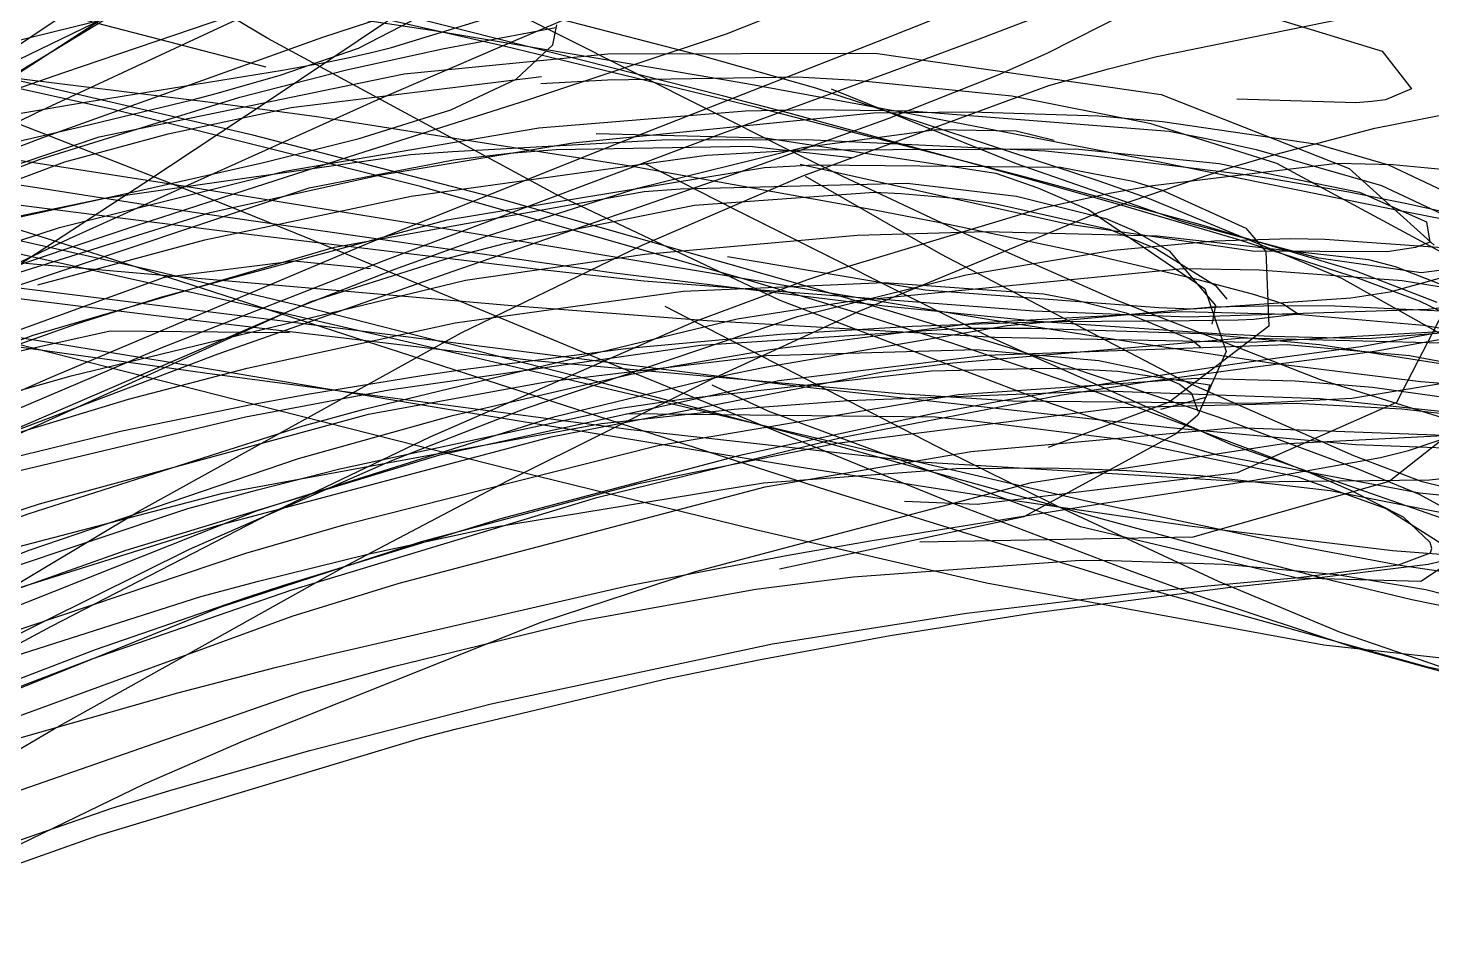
# Model space of a CAD drawing. Header units: metres. Extents: x -663 to 215, y -40 to 703.
# Drawn here: x 92.08 to 129.63, y 312.67 to 337.02 of the extents above; entities that cross this region are included whole.
import ezdxf

# ---------------------------------------------------------------- set-up
doc = ezdxf.new("R2010")
doc.units = ezdxf.units.M

msp = doc.modelspace()

# ---------------------------------------------------------------- linework, layer by layer
for p, q in [((104.64, 336.49, -2436.218), (112.177, 339.7, -2432.391)), ((110.126, 336.266, -2352.038), (100.007, 338.891, -2346.938)), ((90.523, 334.963, -2429.258), (96.218, 338.673, -2425.719)), ((90.747, 335.652, -2440.922), (96.816, 338.594, -2437.253)), ((93.655, 336.958, -2421.2), (96.362, 338.619, -2419.703)), ((98.487, 336.739, -2380.624), (95.653, 338.427, -2379.485)), ((99.961, 336.776, -2433.684), (105.736, 338.662, -2429.865)), ((92.329, 334.763, -2439.892), (99.444, 338.079, -2436.08)), ((93.034, 335.829, -2416.356), (99.686, 338.091, -2409.981)), ((102.99, 336.93, -2350.908), (94.909, 338.159, -2347.777)), ((104.805, 336.531, -2351.379), (97.764, 338.133, -2347.887)), ((112.281, 333.82, -2380.315), (103.986, 337.992, -2377.479)), ((110.76, 336.862, -2397.158), (114.052, 338.175, -2391.427)), ((117.526, 336.729, -2427.24), (121.291, 338.171, -2424.788)), ((119.34, 336.344, -2423.405), (122.733, 338.072, -2419.883)), ((91.583, 336.63, -2419.657), (95.462, 337.587, -2416.356)), ((98.607, 335.138, -2425.619), (102.449, 337.715, -2422.997)), ((90.751, 335.848, -2427.531), (93.039, 337.383, -2426.156)), ((98.442, 335.966, -2347.001), (93.666, 337.206, -2344.659)), ((100.913, 336.474, -2399.539), (102.608, 337.353, -2395.848)), ((110.651, 335.201, -2355.228), (101.592, 337.493, -2350.432)), ((101.796, 336.493, -2396.335), (104.33, 337.276, -2391.467)), ((115, 336.735, -2428.321), (116.214, 337.215, -2427.576)), ((122.266, 336.254, -2396.972), (128.273, 337.479, -2393.021)), ((125.086, 337.381, -2388.186), (128.295, 336.399, -2385.832)), ((97.287, 332.31, -2363.021), (85.278, 337.003, -2355.086)), ((98.094, 334.152, -2350.311), (86.103, 336.94, -2344.355)), ((89.586, 334.498, -2423.416), (93.655, 336.958, -2421.2)), ((109.949, 335.759, -2353.787), (102.99, 336.93, -2350.908)), ((103.16, 336.463, -2400.446), (106.193, 337.029, -2398.765)), ((105.448, 335.093, -2404.282), (110.76, 336.862, -2397.158)), ((106.117, 336.571, -2394.255), (106.219, 337.104, -2392.637)), ((96.889, 335.034, -2347.906), (84.896, 336.505, -2342.969)), ((92.473, 334.092, -2438.131), (99.961, 336.776, -2433.684)), ((106.207, 332.56, -2382.967), (98.487, 336.739, -2380.624)), ((98.82, 335.754, -2402.82), (100.913, 336.474, -2399.539)), ((100.598, 335.897, -2401.874), (103.16, 336.463, -2400.446)), ((101.336, 336.38, -2397.084), (101.796, 336.493, -2396.335)), ((101.417, 335.097, -2437.784), (104.64, 336.49, -2436.218)), ((111.569, 334.889, -2354.941), (104.805, 336.531, -2351.379)), ((105.135, 335.648, -2397.517), (106.117, 336.571, -2394.255)), ((107.653, 333.856, -2432.444), (115, 336.735, -2428.321)), ((115.168, 335.853, -2428.689), (117.526, 336.729, -2427.24)), ((94.352, 334.839, -2350.31), (88.615, 336.113, -2347.514)), ((98.879, 335.888, -2400.532), (100.155, 336.125, -2398.838)), ((100.155, 336.125, -2398.838), (100.794, 336.258, -2397.915)), ((100.794, 336.258, -2397.915), (101.336, 336.38, -2397.084)), ((102.134, 335.788, -2399.838), (107.586, 336.324, -2397.748)), ((107.586, 336.324, -2397.748), (114.736, 336.346, -2394.986)), ((113.15, 335.404, -2353.63), (110.126, 336.266, -2352.038)), ((114.736, 336.346, -2394.986), (122.383, 335.235, -2391.909)), ((118.029, 335.765, -2424.584), (119.34, 336.344, -2423.405)), ((120.974, 335.925, -2397.814), (122.266, 336.254, -2396.972)), ((128.295, 336.399, -2385.832), (129.082, 335.392, -2384.087)), ((91.038, 335.133, -2418.198), (93.034, 335.829, -2416.356)), ((93.601, 335.03, -2406.38), (98.879, 335.888, -2400.532)), ((93.981, 334.101, -2402.962), (102.134, 335.788, -2399.838)), ((97.113, 335.268, -2405.104), (98.82, 335.754, -2402.82)), ((97.743, 335.169, -2403.475), (100.598, 335.897, -2401.874)), ((99.118, 334.886, -2411.64), (105.815, 335.723, -2407.473)), ((107.58, 335.635, -2397.153), (112.648, 335.714, -2395.279)), ((111.303, 335.523, -2354.366), (109.949, 335.759, -2353.787)), ((110.532, 334.155, -2431.361), (115.168, 335.853, -2428.689)), ((112.648, 335.714, -2395.279), (114.222, 335.624, -2394.698)), ((115.08, 334.6, -2426.915), (118.029, 335.765, -2424.584)), ((119.382, 335.476, -2398.845), (120.974, 335.925, -2397.814)), ((103.382, 334.829, -2400.869), (105.135, 335.648, -2397.517)), ((105.796, 335.532, -2397.816), (107.58, 335.635, -2397.153)), ((115.478, 334.761, -2356.251), (111.303, 335.523, -2354.366)), ((112.798, 333.061, -2403.026), (119.382, 335.476, -2398.845)), ((120.699, 332.928, -2358.13), (113.15, 335.404, -2353.63)), ((118.513, 333.383, -2384.28), (113.568, 335.382, -2383.427)), ((114.222, 335.624, -2394.698), (118.394, 335.2, -2393.152)), ((129.082, 335.392, -2384.087), (128.385, 335.099, -2383.476)), ((88.307, 334.135, -2411.545), (93.601, 335.03, -2406.38)), ((92.397, 333.504, -2406.493), (97.743, 335.169, -2403.475)), ((93.187, 331.385, -2441.578), (101.417, 335.097, -2437.784)), ((93.518, 334.38, -2409.26), (96.467, 335.096, -2405.919)), ((95.17, 332.868, -2427.884), (98.607, 335.138, -2425.619)), ((96.467, 335.096, -2405.919), (97.113, 335.268, -2405.104)), ((99.797, 334.638, -2349.14), (96.889, 335.034, -2347.906)), ((100.873, 333.638, -2409.565), (105.448, 335.093, -2404.282)), ((112.4, 334.744, -2356.192), (110.651, 335.201, -2355.228)), ((118.394, 335.2, -2393.152), (122.073, 334.474, -2391.756)), ((122.383, 335.235, -2391.909), (127.413, 333.259, -2389.538)), ((127.596, 335.019, -2383.133), (124.41, 335.111, -2382.198)), ((128.019, 335.05, -2383.302), (127.596, 335.019, -2383.133)), ((128.385, 335.099, -2383.476), (128.019, 335.05, -2383.302)), ((128.1, 334.335, -2393.445), (132.369, 335.176, -2389.936)), ((92.192, 332.756, -2359.683), (80.168, 334.63, -2351.887)), ((87.029, 332.185, -2442.629), (92.329, 334.763, -2439.892)), ((102.578, 332.776, -2354.319), (94.352, 334.839, -2350.31)), ((95.827, 334.182, -2413.553), (99.118, 334.886, -2411.64)), ((108.189, 333.319, -2352.988), (99.797, 334.638, -2349.14)), ((100.933, 334.062, -2404.358), (103.382, 334.829, -2400.869)), ((105.735, 334.344, -2402.078), (111.264, 334.805, -2399.258)), ((106.649, 333.948, -2397.456), (114.694, 334.747, -2393.654)), ((111.121, 333.168, -2429.671), (115.08, 334.6, -2426.915)), ((111.264, 334.805, -2399.258), (112.99, 334.835, -2398.387)), ((118.694, 333.048, -2359.23), (111.569, 334.889, -2354.941)), ((118.437, 333.091, -2359.878), (112.4, 334.744, -2356.192)), ((112.99, 334.835, -2398.387), (115.67, 334.799, -2397.037)), ((114.694, 334.747, -2393.654), (117.305, 334.776, -2392.391)), ((122.297, 333.434, -2359.879), (115.478, 334.761, -2356.251)), ((115.67, 334.799, -2397.037), (122.603, 334.257, -2393.542)), ((117.305, 334.776, -2392.391), (120.717, 334.664, -2390.698)), ((120.717, 334.664, -2390.698), (122.417, 334.514, -2389.816)), ((95.954, 332.832, -2350.86), (86.786, 334.254, -2346.928)), ((90.965, 333.786, -2411.915), (93.518, 334.38, -2409.26)), ((98.945, 333.184, -2405.588), (105.735, 334.344, -2402.078)), ((107.27, 334.192, -2417.581), (111.791, 334.078, -2413.821)), ((112.792, 333.818, -2410.317), (116.375, 334.306, -2405.278)), ((116.375, 334.306, -2405.278), (118.506, 334.266, -2400.986)), ((118.506, 334.266, -2400.986), (119.523, 334.017, -2397.794)), ((122.073, 334.474, -2391.756), (125.471, 333.399, -2390.387)), ((122.417, 334.514, -2389.816), (126.571, 333.907, -2387.519)), ((122.603, 334.257, -2393.542), (123.724, 334.038, -2392.961)), ((125.463, 333.64, -2395.569), (128.1, 334.335, -2393.445)), ((84, 330.746, -2406.766), (93.981, 334.101, -2402.962)), ((87.807, 332.303, -2440.7), (92.473, 334.092, -2438.131)), ((93.064, 333.433, -2415.086), (95.827, 334.182, -2413.553)), ((104.754, 332.432, -2353.66), (98.094, 334.152, -2350.311)), ((98.374, 333.415, -2407.434), (100.933, 334.062, -2404.358)), ((101.161, 331.252, -2435.817), (107.653, 333.856, -2432.444)), ((101.472, 333.077, -2399.882), (106.649, 333.948, -2397.456)), ((101.606, 330.799, -2436.072), (110.532, 334.155, -2431.361)), ((103.434, 333.717, -2408.413), (109.025, 334.025, -2403.162)), ((106.206, 333.764, -2412.169), (111.374, 333.857, -2408.751)), ((108.379, 332.733, -2415.04), (112.792, 333.818, -2410.317)), ((109.025, 334.025, -2403.162), (112.899, 334.03, -2399.334)), ((111.374, 333.857, -2408.751), (114.101, 333.548, -2406.611)), ((111.791, 334.078, -2413.821), (117.965, 333.134, -2407.457)), ((113.874, 333.044, -2380.821), (112.281, 333.82, -2380.315)), ((112.899, 334.03, -2399.334), (119.285, 333.734, -2392.684)), ((123.724, 334.038, -2392.961), (124.927, 333.765, -2392.326)), ((126.571, 333.907, -2387.519), (128.47, 333.36, -2386.248)), ((86.222, 331.158, -2409.987), (92.397, 333.504, -2406.493)), ((94.12, 332.462, -2416.54), (102.307, 333.629, -2409.449)), ((97.606, 332.592, -2413.046), (100.873, 333.638, -2409.565)), ((99.595, 332.744, -2415.863), (103.457, 333.494, -2413.812)), ((102.307, 333.629, -2409.449), (103.434, 333.717, -2408.413)), ((102.329, 332.518, -2401.932), (110.22, 333.611, -2397.829)), ((103.457, 333.494, -2413.812), (104.956, 333.666, -2412.935)), ((104.956, 333.666, -2412.935), (106.206, 333.764, -2412.169)), ((110.22, 333.611, -2397.829), (112.771, 333.755, -2396.512)), ((112.771, 333.755, -2396.512), (120.09, 333.788, -2392.687)), ((119.285, 333.734, -2392.684), (120.506, 333.61, -2391.31)), ((120.09, 333.788, -2392.687), (123.936, 333.391, -2390.525)), ((120.506, 333.61, -2391.31), (124.572, 333.109, -2386.528)), ((124.151, 333.254, -2396.616), (125.463, 333.64, -2395.569)), ((124.927, 333.765, -2392.326), (128.28, 332.8, -2390.455)), ((95.517, 330.505, -2347.316), (83.063, 333.29, -2341.262)), ((97.763, 331.516, -2369.007), (85.161, 333.134, -2363.548)), ((85.915, 330.75, -2418.686), (93.064, 333.433, -2415.086)), ((92.915, 331.68, -2408.73), (98.945, 333.184, -2405.588)), ((95.229, 332.705, -2410.784), (98.374, 333.415, -2407.434)), ((96.945, 332.081, -2401.992), (101.472, 333.077, -2399.882)), ((103.289, 331.888, -2416.223), (111.772, 333.289, -2409.678)), ((114.714, 332.14, -2356.459), (108.189, 333.319, -2352.988)), ((108.237, 332.161, -2431.526), (111.121, 333.168, -2429.671)), ((111.016, 332.141, -2368.535), (108.534, 333.409, -2366.653)), ((111.772, 333.289, -2409.678), (113.117, 333.359, -2408.451)), ((119.87, 331.769, -2379.251), (112.726, 333.363, -2377.28)), ((113.117, 333.359, -2408.451), (119.691, 333.293, -2401.818)), ((117.965, 333.134, -2407.457), (119.086, 332.742, -2405.878)), ((121.278, 332.284, -2361.827), (118.437, 333.091, -2359.878)), ((122.946, 331.842, -2385.009), (118.513, 333.383, -2384.28)), ((119.691, 333.293, -2401.818), (121.623, 332.921, -2399.216)), ((120.771, 332.103, -2399.269), (124.151, 333.254, -2396.616)), ((122.162, 332.804, -2393.293), (127.104, 333.399, -2388.641)), ((125.948, 332.698, -2362.273), (122.297, 333.434, -2359.879)), ((123.936, 333.391, -2390.525), (127.692, 332.623, -2388.015)), ((124.572, 333.109, -2386.528), (125.438, 332.97, -2385.401)), ((125.471, 333.399, -2390.387), (129.9, 331.006, -2388.269)), ((127.104, 333.399, -2388.641), (128.584, 333.366, -2387.165)), ((127.413, 333.259, -2389.538), (129.684, 331.204, -2387.872)), ((128.47, 333.36, -2386.248), (130.109, 332.583, -2384.797)), ((128.584, 333.366, -2387.165), (130.076, 333.224, -2385.62)), ((90.563, 331.679, -2415.249), (95.229, 332.705, -2410.784)), ((91.674, 330.083, -2419.374), (99.595, 332.744, -2415.863)), ((96.688, 332.056, -2362.394), (92.192, 332.756, -2359.683)), ((93.993, 332.094, -2428.647), (95.17, 332.868, -2427.884)), ((103.766, 331.554, -2354.195), (95.954, 332.832, -2350.86)), ((111.52, 330.22, -2358.84), (102.578, 332.776, -2354.319)), ((104.364, 331.452, -2418.587), (108.379, 332.733, -2415.04)), ((108.502, 331.207, -2405.697), (112.798, 333.061, -2403.026)), ((108.554, 332.647, -2410.339), (109.531, 332.718, -2409.444)), ((109.531, 332.718, -2409.444), (115.595, 332.868, -2403.453)), ((116.492, 330.968, -2377.832), (112.874, 333.041, -2375.476)), ((116.961, 331.593, -2381.752), (113.874, 333.044, -2380.821)), ((115.595, 332.868, -2403.453), (118.519, 332.519, -2399.819)), ((123.444, 331.75, -2362.745), (118.694, 333.048, -2359.23)), ((119.086, 332.742, -2405.878), (120.447, 332.149, -2403.693)), ((122.077, 332.442, -2359.024), (120.699, 332.928, -2358.13)), ((121.045, 332.606, -2394.32), (122.162, 332.804, -2393.293)), ((121.623, 332.921, -2399.216), (122.416, 332.679, -2397.943)), ((125.438, 332.97, -2385.401), (127.406, 332.63, -2382.686)), ((128.502, 332.18, -2364.41), (125.948, 332.698, -2362.273)), ((128.28, 332.8, -2390.455), (130.194, 331.902, -2389.123)), ((87.572, 331.094, -2421.834), (94.12, 332.462, -2416.54)), ((94.965, 331.732, -2415.719), (97.606, 332.592, -2413.046)), ((96.806, 331.346, -2404.836), (102.329, 332.518, -2401.932)), ((100.275, 331.151, -2416.801), (108.554, 332.647, -2410.339)), ((113.047, 330.068, -2358.034), (104.754, 332.432, -2353.66)), ((112.198, 329.73, -2384.302), (106.207, 332.56, -2382.967)), ((109.903, 332.281, -2414.342), (114.711, 332.629, -2410.17)), ((114.711, 332.629, -2410.17), (115.435, 332.592, -2409.424)), ((115.435, 332.592, -2409.424), (117.068, 332.448, -2407.65)), ((117.068, 332.448, -2407.65), (117.959, 332.315, -2406.593)), ((117.959, 332.315, -2406.593), (120.992, 331.635, -2402.57)), ((118.519, 332.519, -2399.819), (120.905, 331.92, -2396.139)), ((119.179, 332.201, -2396.009), (121.045, 332.606, -2394.32)), ((127.221, 330.317, -2363.354), (122.077, 332.442, -2359.024)), ((122.416, 332.679, -2397.943), (124.653, 331.662, -2393.491)), ((127.406, 332.63, -2382.686), (128.96, 332.324, -2380.233)), ((127.692, 332.623, -2388.015), (129.48, 331.834, -2385.996)), ((128.96, 332.324, -2380.233), (131.343, 331.785, -2375.382)), ((86.806, 328.899, -2406.64), (96.945, 332.081, -2401.992)), ((91.808, 330.661, -2430.044), (93.993, 332.094, -2428.647)), ((107.682, 330.464, -2368.184), (96.688, 332.056, -2362.394)), ((99.619, 331.367, -2364.459), (97.287, 332.31, -2363.021)), ((104.853, 331.257, -2417.962), (109.903, 332.281, -2414.342)), ((107.166, 331.791, -2432.194), (108.237, 332.161, -2431.526)), ((117.752, 328.775, -2373.259), (111.016, 332.141, -2368.535)), ((113.761, 330.562, -2400.713), (119.179, 332.201, -2396.009)), ((114.309, 329.436, -2404.166), (120.771, 332.103, -2399.269)), ((116.696, 331.757, -2357.63), (114.714, 332.14, -2356.459)), ((120.447, 332.149, -2403.693), (123.557, 330.042, -2396.809)), ((124.46, 331.345, -2364.402), (121.278, 332.284, -2361.827)), ((130.643, 331.76, -2367.078), (128.502, 332.18, -2364.41)), ((86.087, 329.429, -2412.282), (92.915, 331.68, -2408.73)), ((98.63, 329.448, -2350.224), (88.643, 331.688, -2345.758)), ((94.125, 330.89, -2353.49), (91.585, 331.695, -2351.995)), ((93.068, 331.102, -2417.578), (94.965, 331.732, -2415.719)), ((95.626, 329.812, -2421.277), (103.289, 331.888, -2416.223)), ((103.446, 330.508, -2434.394), (107.166, 331.791, -2432.194)), ((114.258, 331.473, -2403.467), (117.708, 331.568, -2401.663)), ((120.544, 330.947, -2360.41), (116.696, 331.757, -2357.63)), ((121.096, 329.772, -2382.947), (116.961, 331.593, -2381.752)), ((117.708, 331.568, -2401.663), (122.28, 331.459, -2399.105)), ((124.832, 331.048, -2381.008), (119.87, 331.769, -2379.251)), ((120.905, 331.92, -2396.139), (121.65, 331.603, -2394.644)), ((120.992, 331.635, -2402.57), (122.258, 331.112, -2400.37)), ((121.65, 331.603, -2394.644), (122.598, 331.058, -2392.326)), ((126.601, 330.859, -2385.681), (122.946, 331.842, -2385.009)), ((127.618, 330.501, -2367.302), (123.444, 331.75, -2362.745)), ((124.653, 331.662, -2393.491), (125.182, 331.041, -2391.385)), ((129.48, 331.834, -2385.996), (129.573, 331.291, -2384.471)), ((92.214, 330.7, -2359.152), (84.729, 331.373, -2354.887)), ((86.679, 328.294, -2444.443), (93.187, 331.385, -2441.578)), ((92.336, 330.149, -2407.207), (96.806, 331.346, -2404.836)), ((92.634, 327.647, -2439.946), (101.161, 331.252, -2435.817)), ((105.58, 330.575, -2371.905), (97.763, 331.516, -2369.007)), ((107.13, 328.253, -2368.626), (99.619, 331.367, -2364.459)), ((101.89, 330.563, -2420.541), (104.364, 331.452, -2418.587)), ((103.374, 330.879, -2418.937), (104.853, 331.257, -2417.962)), ((103.662, 328.861, -2408.639), (108.502, 331.207, -2405.697)), ((113.857, 329.866, -2358.678), (103.766, 331.554, -2354.195)), ((108.578, 330.967, -2406.277), (114.258, 331.473, -2403.467)), ((121.105, 331.075, -2397.18), (123.809, 331.325, -2394.911)), ((122.28, 331.459, -2399.105), (127.935, 330.821, -2395.403)), ((123.809, 331.325, -2394.911), (125.85, 331.385, -2393.17)), ((127.742, 330.29, -2368.155), (124.46, 331.345, -2364.402)), ((125.85, 331.385, -2393.17), (126.76, 331.366, -2392.384)), ((126.76, 331.366, -2392.384), (130.156, 331.123, -2389.394)), ((129.573, 331.291, -2384.471), (129.184, 331.144, -2383.88)), ((98.598, 329.21, -2351.057), (84.965, 330.92, -2345.903)), ((89.734, 329.958, -2420.707), (93.068, 331.102, -2417.578)), ((92.218, 328.798, -2422.123), (100.275, 331.151, -2416.801)), ((104.056, 327.686, -2358.889), (94.125, 330.89, -2353.49)), ((99.654, 329.7, -2421.149), (103.374, 330.879, -2418.937)), ((103.78, 330.272, -2408.566), (108.578, 330.967, -2406.277)), ((116.073, 330, -2377.624), (110.788, 330.891, -2376.822)), ((122.945, 327.591, -2381.45), (116.492, 330.968, -2377.832)), ((117.169, 330.41, -2400.425), (121.105, 331.075, -2397.18)), ((123.338, 330.289, -2363.237), (120.544, 330.947, -2360.41)), ((122.258, 331.112, -2400.37), (123.842, 330.128, -2396.722)), ((122.598, 331.058, -2392.326), (123.841, 329.596, -2386.929)), ((128.426, 331.024, -2383.146), (124.832, 331.048, -2381.008)), ((125.182, 331.041, -2391.385), (125.267, 329.037, -2385.442)), ((129.343, 330.466, -2386.419), (126.601, 330.859, -2385.681)), ((127.935, 330.821, -2395.403), (128.643, 330.636, -2394.775)), ((129.184, 331.144, -2383.88), (128.426, 331.024, -2383.146)), ((105.019, 329.587, -2365.516), (92.214, 330.7, -2359.152)), ((99.462, 329.559, -2349.269), (95.517, 330.505, -2347.316)), ((95.639, 328.456, -2439.039), (101.606, 330.799, -2436.072)), ((95.726, 330.353, -2419.217), (99.194, 330.79, -2414.542)), ((98.327, 328.712, -2437.233), (103.446, 330.508, -2434.394)), ((99.165, 329.497, -2422.503), (101.89, 330.563, -2420.541)), ((99.194, 330.79, -2414.542), (101.237, 330.579, -2411.499)), ((108.551, 330.241, -2372.914), (105.58, 330.575, -2371.905)), ((114.989, 329.57, -2371.5), (107.682, 330.464, -2368.184)), ((112.909, 330.277, -2401.439), (113.761, 330.562, -2400.713)), ((114.061, 329.708, -2400.045), (122.965, 330.585, -2396.738)), ((122.965, 330.585, -2396.738), (125.008, 330.545, -2395.977)), ((125.008, 330.545, -2395.977), (128.835, 330.258, -2394.532)), ((129.77, 329.676, -2371.905), (127.618, 330.501, -2367.302)), ((128.643, 330.636, -2394.775), (131.523, 329.517, -2391.451)), ((130.729, 330.649, -2387.234), (129.343, 330.466, -2386.419)), ((95.822, 328.071, -2348.757), (81.741, 330.396, -2343.862)), ((96.01, 329.25, -2362.931), (87.489, 330.315, -2359.105)), ((91.795, 328.926, -2423.453), (95.726, 330.353, -2419.217)), ((93.234, 327.706, -2413.392), (103.78, 330.272, -2408.566)), ((118.981, 329.439, -2375.786), (108.551, 330.241, -2372.914)), ((109.6, 329.978, -2411.435), (114.972, 330.209, -2406.484)), ((109.887, 329.159, -2403.959), (112.909, 330.277, -2401.439)), ((114.068, 329.446, -2360.18), (111.52, 330.22, -2358.84)), ((112.657, 329.299, -2404.062), (117.169, 330.41, -2400.425)), ((115.403, 329.363, -2359.33), (113.047, 330.068, -2358.034)), ((114.972, 330.209, -2406.484), (119.242, 329.904, -2401.65)), ((124.824, 329.891, -2365.481), (123.338, 330.289, -2363.237)), ((123.842, 330.128, -2396.722), (124.144, 329.763, -2395.48)), ((130.239, 328.623, -2367.723), (127.221, 330.317, -2363.354)), ((129.294, 329.712, -2370.908), (127.742, 330.29, -2368.155)), ((129.879, 330.328, -2381.339), (128.5, 329.953, -2380.657)), ((128.835, 330.258, -2394.532), (130.152, 330.045, -2394.017)), ((90.261, 325.652, -2425.597), (99.654, 329.7, -2421.149)), ((93.37, 329.104, -2422.67), (95.626, 329.812, -2421.277)), ((103.503, 329.127, -2416.233), (109.6, 329.978, -2411.435)), ((111.044, 329.231, -2401.169), (114.061, 329.708, -2400.045)), ((119.231, 327.041, -2385.41), (112.198, 329.73, -2384.302)), ((117.814, 329.212, -2360.541), (113.857, 329.866, -2358.678)), ((122.323, 329.527, -2378.828), (116.073, 330, -2377.624)), ((119.242, 329.904, -2401.65), (120.083, 329.74, -2400.449)), ((120.083, 329.74, -2400.449), (121.448, 329.393, -2398.258)), ((126.649, 327.607, -2384.599), (121.096, 329.772, -2382.947)), ((127.456, 329.791, -2380.268), (123.215, 329.498, -2379.021)), ((123.557, 330.042, -2396.809), (124.126, 328.357, -2391.961)), ((125.454, 329.697, -2366.846), (124.824, 329.891, -2365.481)), ((125.647, 329.631, -2367.36), (125.454, 329.697, -2366.846)), ((128.5, 329.953, -2380.657), (127.456, 329.791, -2380.268)), ((130.084, 329.709, -2386.828), (128.682, 326.994, -2384.916)), ((130.087, 329.326, -2373.34), (129.294, 329.712, -2370.908)), ((132.96, 329.906, -2378.578), (129.527, 329.488, -2377.972)), ((98.124, 326.943, -2355.869), (87.38, 329.678, -2349.117)), ((90.932, 325.756, -2427.356), (99.165, 329.497, -2422.503)), ((103.36, 328.354, -2352.36), (98.63, 329.448, -2350.224)), ((107.073, 327.613, -2353.185), (99.462, 329.559, -2349.269)), ((110.239, 329.18, -2367.849), (105.019, 329.587, -2365.516)), ((116.382, 325.823, -2372.636), (109.118, 329.564, -2368.113)), ((110.356, 327.623, -2407.069), (114.309, 329.436, -2404.166)), ((116.785, 328.584, -2361.672), (114.068, 329.446, -2360.18)), ((119.078, 329.16, -2373.17), (114.989, 329.57, -2371.5)), ((118.382, 328.437, -2361.055), (115.403, 329.363, -2359.33)), ((117.415, 329.128, -2406.54), (122.94, 329.432, -2400.044)), ((118.267, 329.059, -2409.511), (123.751, 329.554, -2403.747)), ((123.117, 329.279, -2376.742), (118.981, 329.439, -2375.786)), ((121.448, 329.393, -2398.258), (123.186, 328.684, -2394.606)), ((123.215, 329.498, -2379.021), (122.323, 329.527, -2378.828)), ((122.94, 329.432, -2400.044), (126.122, 329.355, -2395.804)), ((129.527, 329.488, -2377.972), (123.117, 329.279, -2376.742)), ((123.841, 329.596, -2386.929), (123.74, 329.092, -2385.307)), ((123.751, 329.554, -2403.747), (125.574, 329.593, -2401.668)), ((124.867, 329.223, -2375.785), (126.028, 329.371, -2370.565)), ((125.574, 329.593, -2401.668), (127.03, 329.582, -2399.943)), ((126.028, 329.371, -2370.565), (125.647, 329.631, -2367.36)), ((126.122, 329.355, -2395.804), (129.399, 329.07, -2390.867)), ((127.03, 329.582, -2399.943), (131.23, 329.383, -2394.683)), ((88.986, 327.546, -2425.202), (93.37, 329.104, -2422.67)), ((105.613, 328.11, -2366.732), (96.01, 329.25, -2362.931)), ((97.936, 327.918, -2420.12), (103.503, 329.127, -2416.233)), ((104.429, 328.466, -2353.266), (98.598, 329.21, -2351.057)), ((101.065, 326.818, -2404.896), (111.044, 329.231, -2401.169)), ((102.833, 326.079, -2409.508), (109.887, 329.159, -2403.959)), ((105.37, 326.832, -2409.703), (112.657, 329.299, -2404.062)), ((110.061, 328.529, -2399.374), (117.068, 328.981, -2396.199)), ((117.938, 328.738, -2370.881), (110.239, 329.18, -2367.849)), ((111.785, 327.941, -2415.699), (118.267, 329.059, -2409.511)), ((111.925, 328.412, -2412.337), (117.415, 329.128, -2406.54)), ((112.199, 328.829, -2395.645), (115.726, 329.042, -2391.208)), ((115.726, 329.042, -2391.208), (119.03, 329.152, -2386.648)), ((117.068, 328.981, -2396.199), (118.918, 328.984, -2395.396)), ((121.922, 328.556, -2362.64), (117.814, 329.212, -2360.541)), ((118.918, 328.984, -2395.396), (123.451, 328.845, -2393.463)), ((119.03, 329.152, -2386.648), (119.613, 329.161, -2385.756)), ((123.873, 328.83, -2374.922), (119.078, 329.16, -2373.17)), ((119.613, 329.161, -2385.756), (123.147, 329.194, -2379.898)), ((125.267, 329.037, -2385.442), (122.602, 327.001, -2380.238)), ((123.147, 329.194, -2379.898), (124.443, 329.206, -2377.016)), ((124.443, 329.206, -2377.016), (124.867, 329.223, -2375.785)), ((132.155, 329.025, -2375.36), (124.796, 328.603, -2373.209)), ((134.525, 329.22, -2378.164), (127.91, 328.698, -2376.257)), ((129.399, 329.07, -2390.867), (132.267, 328.573, -2385.541)), ((85.383, 326.235, -2426.069), (92.218, 328.798, -2422.123)), ((96.864, 327.771, -2362.814), (90.412, 328.673, -2359.784)), ((90.781, 328.145, -2420.001), (94.272, 328.912, -2416.039)), ((94.272, 328.912, -2416.039), (99.069, 328.871, -2409.363)), ((95.057, 324.1, -2413.636), (103.662, 328.861, -2408.639)), ((97.165, 328.299, -2437.861), (98.327, 328.712, -2437.233)), ((108.138, 328.452, -2400.384), (112.199, 328.829, -2395.645)), ((120.296, 327.408, -2363.778), (116.785, 328.584, -2361.672)), ((116.812, 328.059, -2401.76), (124.577, 328.731, -2398.668)), ((124.264, 325.859, -2377.423), (117.752, 328.775, -2373.259)), ((124.796, 328.603, -2373.209), (117.938, 328.738, -2370.881)), ((123.186, 328.684, -2394.606), (123.442, 328.479, -2393.714)), ((123.451, 328.845, -2393.463), (126.624, 328.55, -2392.146)), ((125.318, 328.759, -2375.419), (123.873, 328.83, -2374.922)), ((124.577, 328.731, -2398.668), (130.265, 328.585, -2396.334)), ((127.91, 328.698, -2376.257), (125.318, 328.759, -2375.419)), ((127.726, 328.496, -2385.878), (129.692, 328.85, -2380.439)), ((128.092, 328.367, -2385.085), (129.817, 328.681, -2380.159)), ((85.532, 324.171, -2443.726), (95.639, 328.456, -2439.039)), ((87.964, 324.81, -2442.498), (97.165, 328.299, -2437.861)), ((101.733, 327.338, -2403.34), (110.061, 328.529, -2399.374)), ((108.285, 327.196, -2354.622), (103.36, 328.354, -2352.36)), ((103.642, 327.87, -2405.291), (108.138, 328.452, -2400.384)), ((107.452, 328.081, -2354.418), (104.429, 328.466, -2353.266)), ((105.93, 327.553, -2415.852), (111.835, 328.256, -2411.078)), ((115.291, 324.914, -2372.505), (107.13, 328.253, -2368.626)), ((109.385, 327.978, -2414.871), (111.925, 328.412, -2412.337)), ((111.835, 328.256, -2411.078), (117.441, 328.413, -2405.413)), ((112.157, 327.582, -2395.625), (117.697, 328.266, -2392.26)), ((117.441, 328.413, -2405.413), (120.717, 328.123, -2400.828)), ((117.697, 328.266, -2392.26), (125.753, 328.546, -2387.299)), ((119.913, 327.948, -2361.982), (118.382, 328.437, -2361.055)), ((125.442, 328.033, -2364.676), (121.922, 328.556, -2362.64)), ((124.126, 328.357, -2391.961), (123.369, 326.657, -2387.13)), ((124.289, 328.024, -2392.334), (125.494, 328.187, -2390.256)), ((124.769, 327.931, -2391.402), (127.319, 328.259, -2386.824)), ((125.494, 328.187, -2390.256), (127.726, 328.496, -2385.878)), ((125.753, 328.546, -2387.299), (129.024, 328.25, -2385.246)), ((126.624, 328.55, -2392.146), (130.141, 327.997, -2390.699)), ((127.319, 328.259, -2386.824), (128.092, 328.367, -2385.085)), ((129.024, 328.25, -2385.246), (134.372, 327.249, -2381.806)), ((94.766, 327.082, -2422.18), (97.936, 327.918, -2420.12)), ((103.047, 326.856, -2351.266), (95.822, 328.071, -2348.757)), ((102.613, 327.721, -2406.385), (103.642, 327.87, -2405.291)), ((115.383, 327.226, -2370.045), (105.613, 328.11, -2366.732)), ((106.07, 326.08, -2406.007), (114.94, 327.821, -2402.502)), ((112.684, 327.425, -2356.443), (107.452, 328.081, -2354.418)), ((108.163, 327.747, -2416.059), (109.385, 327.978, -2414.871)), ((109.552, 327.088, -2411.942), (116.244, 327.841, -2405.518)), ((110.652, 327.712, -2416.742), (111.785, 327.941, -2415.699)), ((114.94, 327.821, -2402.502), (116.812, 328.059, -2401.76)), ((116.244, 327.841, -2405.518), (119.279, 327.919, -2401.572)), ((119.279, 327.919, -2401.572), (120.262, 327.891, -2399.935)), ((123.91, 326.601, -2364.749), (119.913, 327.948, -2361.982)), ((120.201, 327.4, -2398.282), (124.289, 328.024, -2392.334)), ((120.262, 327.891, -2399.935), (121.225, 327.833, -2398.05)), ((120.717, 328.123, -2400.828), (121.855, 327.877, -2398.531)), ((121.225, 327.833, -2398.05), (123.687, 327.465, -2390.81)), ((121.855, 327.877, -2398.531), (122.335, 327.722, -2397.259)), ((122.094, 327.563, -2395.479), (124.769, 327.931, -2391.402)), ((129.33, 327.553, -2367.528), (125.442, 328.033, -2364.676)), ((89.353, 326.211, -2441.477), (92.634, 327.647, -2439.946)), ((91.663, 327.26, -2414.099), (93.234, 327.706, -2413.392)), ((108.213, 326.269, -2367.697), (96.864, 327.771, -2362.814)), ((99.601, 327.224, -2409.486), (102.613, 327.721, -2406.385)), ((101.186, 326.681, -2419.182), (105.93, 327.553, -2415.852)), ((103.095, 325.596, -2400.995), (112.157, 327.582, -2395.625)), ((103.434, 326.646, -2420.384), (108.163, 327.747, -2416.059)), ((107.917, 326.434, -2360.868), (104.056, 327.686, -2358.889)), ((104.9, 324.903, -2410.926), (110.356, 327.623, -2407.069)), ((106.177, 326.622, -2420.652), (110.652, 327.712, -2416.742)), ((109.537, 326.963, -2354.494), (107.073, 327.613, -2353.185)), ((111.871, 326.768, -2385.477), (110.375, 327.457, -2385.172)), ((116.96, 327.213, -2398.515), (123.324, 327.65, -2395.828)), ((119.679, 327.191, -2398.804), (122.094, 327.563, -2395.479)), ((122.335, 327.722, -2397.259), (122.878, 327.484, -2395.408)), ((122.878, 327.484, -2395.408), (123.195, 327.25, -2393.676)), ((127.539, 325.571, -2383.727), (122.945, 327.591, -2381.45)), ((123.324, 327.65, -2395.828), (125.968, 327.577, -2394.715)), ((123.687, 327.465, -2390.81), (123.578, 327.129, -2386.265)), ((125.968, 327.577, -2394.715), (128.037, 327.403, -2393.842)), ((132.085, 325.906, -2386.646), (126.649, 327.607, -2384.599)), ((131.347, 327.748, -2374.896), (127.484, 327.103, -2373.618)), ((131.772, 327.352, -2370.013), (129.33, 327.553, -2367.528)), ((91.443, 326.081, -2424.215), (94.766, 327.082, -2422.18)), ((97.892, 326.615, -2405.214), (101.733, 327.338, -2403.34)), ((97.96, 326.926, -2411.134), (99.601, 327.224, -2409.486)), ((107.926, 326.847, -2413.339), (109.552, 327.088, -2411.942)), ((115.191, 325.562, -2357.964), (108.285, 327.196, -2354.622)), ((108.924, 325.849, -2401.922), (116.96, 327.213, -2398.515)), ((122.619, 326.317, -2360.633), (112.684, 327.425, -2356.443)), ((113.872, 326.068, -2405.797), (119.679, 327.191, -2398.804)), ((114.012, 327.05, -2405.267), (120.873, 327.304, -2401.788)), ((118.408, 327.028, -2370.99), (115.383, 327.226, -2370.045)), ((116.273, 326.706, -2403.36), (118.195, 327.059, -2400.946)), ((118.195, 327.059, -2400.946), (120.201, 327.4, -2398.282)), ((125.311, 325.536, -2367.767), (120.296, 327.408, -2363.778)), ((120.873, 327.304, -2401.788), (126.637, 327.107, -2398.731)), ((123.578, 327.129, -2386.265), (122.366, 326.813, -2382.043)), ((123.195, 327.25, -2393.676), (123.367, 326.768, -2390.202)), ((127.484, 327.103, -2373.618), (124.904, 326.973, -2372.876)), ((126.637, 327.107, -2398.731), (130.989, 326.644, -2396.179)), ((128.037, 327.403, -2393.842), (130.143, 327.109, -2392.945)), ((92.379, 324.288, -2424.379), (101.186, 326.681, -2419.182)), ((94.548, 326.228, -2414.442), (97.96, 326.926, -2411.134)), ((105.686, 325.029, -2360.074), (98.124, 326.943, -2355.869)), ((99.432, 326.37, -2405.505), (101.065, 326.818, -2404.896)), ((100.413, 325.221, -2418.826), (107.926, 326.847, -2413.339)), ((101.811, 325.442, -2412.374), (105.37, 326.832, -2409.703)), ((112.588, 325.283, -2354.672), (103.047, 326.856, -2351.266)), ((107.418, 326.436, -2408.555), (110.962, 326.818, -2406.793)), ((108.083, 326.698, -2399.595), (116.344, 326.609, -2395.794)), ((112.935, 326.047, -2356.369), (109.537, 326.963, -2354.494)), ((110.962, 326.818, -2406.793), (114.012, 327.05, -2405.267)), ((111.162, 325.596, -2409.181), (116.273, 326.706, -2403.36)), ((120.231, 323.67, -2386.718), (111.871, 326.768, -2385.477)), ((113.714, 325.909, -2411.152), (121.279, 326.864, -2403.466)), ((124.904, 326.973, -2372.876), (118.408, 327.028, -2370.99)), ((120.58, 326.581, -2385.592), (119.231, 327.041, -2385.41)), ((122.602, 327.001, -2380.238), (119.365, 325.789, -2377.111)), ((121.279, 326.864, -2403.466), (126.008, 326.974, -2398.108)), ((128.682, 326.994, -2384.916), (124.419, 325.113, -2383.172)), ((126.008, 326.974, -2398.108), (128.826, 326.827, -2394.632)), ((128.826, 326.827, -2394.632), (132.628, 326.379, -2389.522)), ((91.551, 325.102, -2408.369), (97.892, 326.615, -2405.214)), ((92.079, 324.017, -2408.229), (99.432, 326.37, -2405.505)), ((97.291, 324.573, -2413.531), (107.418, 326.436, -2408.555)), ((98.188, 324.093, -2426.957), (106.177, 326.622, -2420.652)), ((99.311, 325.501, -2423.909), (103.434, 326.646, -2420.384)), ((110.236, 325.682, -2362.018), (107.917, 326.434, -2360.868)), ((116.344, 326.609, -2395.794), (117.305, 326.515, -2395.364)), ((117.304, 325.684, -2395.141), (124.387, 326.326, -2391.81)), ((117.305, 326.515, -2395.364), (121.228, 326.024, -2393.613)), ((122.394, 326.015, -2385.813), (120.58, 326.581, -2385.592)), ((127.587, 325.867, -2363.006), (122.619, 326.317, -2360.633)), ((123.369, 326.657, -2387.13), (122.799, 326.171, -2385.699)), ((127.656, 325.211, -2368.251), (123.91, 326.601, -2364.749)), ((124.387, 326.326, -2391.81), (131.815, 326.054, -2388.372)), ((130.755, 326.676, -2385.59), (128.486, 324.878, -2384.353)), ((89.101, 324.903, -2419.429), (94.548, 326.228, -2414.442)), ((97.148, 323.701, -2409.502), (106.07, 326.08, -2406.007)), ((98.538, 324.02, -2412.72), (102.833, 326.079, -2409.508)), ((107.292, 324.458, -2412.772), (113.872, 326.068, -2405.797)), ((115.947, 325.401, -2370.76), (108.213, 326.269, -2367.697)), ((117.475, 324.799, -2359.08), (112.935, 326.047, -2356.369)), ((122.799, 326.171, -2385.699), (118.714, 323.935, -2378.729)), ((121.228, 326.024, -2393.613), (126.01, 325.02, -2391.457)), ((123.902, 325.587, -2385.98), (122.394, 326.015, -2385.813)), ((125.603, 325.886, -2397.481), (131.032, 326.169, -2394.22)), ((129.004, 325.709, -2381.858), (130.653, 326.271, -2377.758)), ((94.698, 323.048, -2405.788), (103.095, 325.596, -2400.995)), ((100.587, 323.741, -2405.437), (108.924, 325.849, -2401.922)), ((104.755, 323.903, -2415.705), (111.162, 325.596, -2409.181)), ((108.409, 324.833, -2416.106), (113.714, 325.909, -2411.152)), ((113.439, 324.649, -2363.549), (110.236, 325.682, -2362.018)), ((111.792, 324.743, -2397.759), (117.304, 325.684, -2395.141)), ((120.425, 324.349, -2360.743), (115.191, 325.562, -2357.964)), ((119.619, 324.21, -2374.517), (116.382, 325.823, -2372.636)), ((118.915, 324.857, -2401.41), (125.603, 325.886, -2397.481)), ((129.296, 324.573, -2386.487), (123.902, 325.587, -2385.98)), ((129.88, 323.897, -2380.79), (124.264, 325.859, -2377.423)), ((129.366, 324.875, -2384.587), (127.539, 325.571, -2383.727)), ((133.963, 325.611, -2367.081), (127.587, 325.867, -2363.006)), ((128.253, 325.521, -2383.393), (129.004, 325.709, -2381.858)), ((92.084, 323.039, -2429.498), (99.311, 325.501, -2423.909)), ((96.398, 323.071, -2416.278), (101.811, 325.442, -2412.374)), ((98.213, 324.663, -2420.305), (100.413, 325.221, -2418.826)), ((111.751, 324.843, -2412.614), (116.906, 325.23, -2406.78)), ((118.171, 324.406, -2356.769), (112.588, 325.283, -2354.672)), ((124.735, 324.86, -2374.037), (115.947, 325.401, -2370.76)), ((116.906, 325.23, -2406.78), (119.333, 325.249, -2403.791)), ((119.333, 325.249, -2403.791), (120.593, 325.215, -2402.166)), ((120.593, 325.215, -2402.166), (121.467, 325.174, -2401.008)), ((124.874, 324.92, -2388.832), (128.253, 325.521, -2383.393)), ((126.422, 325.088, -2368.86), (125.311, 325.536, -2367.767)), ((129.296, 324.53, -2370.384), (127.656, 325.211, -2368.251)), ((132.682, 325.26, -2377.204), (129.56, 324.92, -2375.872)), ((100.617, 322.644, -2413.841), (104.9, 324.903, -2410.926)), ((102.603, 323.273, -2421.112), (108.409, 324.833, -2416.106)), ((104.476, 323.651, -2419.95), (111.751, 324.843, -2412.614)), ((111.538, 323.587, -2362.997), (105.686, 325.029, -2360.074)), ((109.933, 322.471, -2406.522), (118.915, 324.857, -2401.41)), ((116.851, 324.288, -2373.197), (115.291, 324.914, -2372.505)), ((124.419, 325.113, -2383.172), (117.468, 324.268, -2381.264)), ((121.467, 325.174, -2401.008), (123.429, 325.041, -2398.326)), ((122.516, 324.554, -2392.153), (124.874, 324.92, -2388.832)), ((128.486, 324.878, -2384.353), (123.229, 323.396, -2382.75)), ((123.429, 325.041, -2398.326), (126.909, 324.642, -2393.21)), ((129.56, 324.92, -2375.872), (124.735, 324.86, -2374.037)), ((126.01, 325.02, -2391.457), (128.4, 324.158, -2390.269)), ((127.459, 324.643, -2370.076), (126.422, 325.088, -2368.86)), ((133.741, 323.78, -2386.607), (129.366, 324.875, -2384.587)), ((88.632, 322.309, -2417.698), (97.291, 324.573, -2413.531)), ((96.351, 324.156, -2421.506), (98.213, 324.663, -2420.305)), ((99.104, 321.974, -2420.41), (107.292, 324.458, -2412.772)), ((102.008, 322.16, -2402.402), (111.792, 324.743, -2397.759)), ((121.707, 322.086, -2367.167), (113.439, 324.649, -2363.549)), ((119.563, 324.221, -2360.416), (117.475, 324.799, -2359.08)), ((120.851, 324.304, -2394.348), (122.516, 324.554, -2392.153)), ((126.909, 324.642, -2393.21), (130.026, 324.024, -2387.878)), ((128.863, 323.932, -2372.54), (127.459, 324.643, -2370.076)), ((131.204, 324.369, -2386.662), (129.296, 324.573, -2386.487)), ((130.728, 323.752, -2373.779), (129.296, 324.53, -2370.384)), ((88.184, 322.919, -2426.598), (92.379, 324.288, -2424.379)), ((88.446, 321.52, -2426.019), (96.351, 324.156, -2421.506)), ((88.92, 320.412, -2433.365), (98.188, 324.093, -2426.957)), ((89.204, 320.59, -2416.887), (95.057, 324.1, -2413.636)), ((114.6, 323.293, -2401.675), (120.851, 324.304, -2394.348)), ((117.468, 324.268, -2381.264), (115.52, 324.343, -2380.805)), ((121.53, 322.497, -2375.094), (116.851, 324.288, -2373.197)), ((123.139, 323.687, -2358.782), (118.171, 324.406, -2356.769)), ((120.72, 323.901, -2361.192), (119.563, 324.221, -2360.416)), ((123.923, 322.209, -2376.853), (119.619, 324.21, -2374.517)), ((126.218, 323.114, -2364.528), (120.425, 324.349, -2360.743)), ((128.4, 324.158, -2390.269), (130.13, 323.064, -2389.079)), ((84.566, 321.247, -2410.96), (92.079, 324.017, -2408.229)), ((90.99, 321.775, -2411.881), (97.148, 323.701, -2409.502)), ((92.701, 321.015, -2416.839), (98.538, 324.02, -2412.72)), ((97.903, 322.968, -2406.561), (100.587, 323.741, -2405.437)), ((98.915, 322.105, -2421.101), (104.755, 323.903, -2415.705)), ((118.714, 323.935, -2378.729), (112.18, 322.533, -2372.852)), ((124.856, 322.778, -2364.479), (120.72, 323.901, -2361.192)), ((128.57, 323.031, -2361.327), (123.139, 323.687, -2358.782)), ((129.581, 323.254, -2376.1), (128.863, 323.932, -2372.54)), ((101.199, 322.949, -2423.026), (104.476, 323.651, -2419.95)), ((117.713, 322.157, -2365.743), (111.538, 323.587, -2362.997)), ((123.229, 323.396, -2382.75), (115.928, 323.255, -2381.126)), ((126.028, 322.295, -2387.438), (120.231, 323.67, -2386.718)), ((84.349, 319.884, -2434.796), (92.084, 323.039, -2429.498)), ((87.75, 318.78, -2422.086), (96.398, 323.071, -2416.278)), ((89.526, 321.209, -2408.644), (94.698, 323.048, -2405.788)), ((89.637, 320.181, -2409.954), (97.903, 322.968, -2406.561)), ((97.24, 321.524, -2425.387), (102.603, 323.273, -2421.112)), ((98.243, 322.218, -2425.666), (101.199, 322.949, -2423.026)), ((112.41, 322.913, -2404.096), (114.6, 323.293, -2401.675)), ((128.775, 322.636, -2366.621), (126.218, 323.114, -2364.528)), ((133.007, 322.681, -2363.968), (128.57, 323.031, -2361.327)), ((128.735, 322.652, -2381.736), (129.59, 322.974, -2378.092)), ((129.624, 323.086, -2377.234), (129.581, 323.254, -2376.1)), ((129.59, 322.974, -2378.092), (129.624, 323.086, -2377.234)), ((92.777, 318.261, -2418.847), (100.617, 322.644, -2413.841)), ((108.143, 322.099, -2408.557), (112.41, 322.913, -2404.096)), ((114.145, 322.331, -2408.466), (120.217, 322.776, -2400.923)), ((120.217, 322.776, -2400.923), (121.047, 322.771, -2399.76)), ((121.047, 322.771, -2399.76), (124.075, 322.674, -2395.308)), ((124.075, 322.674, -2395.308), (127.088, 322.391, -2390.216)), ((127.016, 322.215, -2366.593), (124.856, 322.778, -2364.479)), ((126.062, 322.317, -2387.434), (128.735, 322.652, -2381.736)), ((126.395, 322.287, -2389.964), (129.525, 322.672, -2383.787)), ((130.732, 322.338, -2368.684), (128.775, 322.636, -2366.621)), ((130.141, 322.741, -2388.754), (129.331, 322.206, -2388.104)), ((129.525, 322.672, -2383.787), (129.908, 322.755, -2382.628)), ((96.698, 321.805, -2427.004), (98.243, 322.218, -2425.666)), ((105.806, 321.118, -2408.816), (109.933, 322.471, -2406.522)), ((111.54, 322.005, -2411.474), (114.145, 322.331, -2408.466)), ((123.582, 321.748, -2375.872), (121.53, 322.497, -2375.094)), ((123.721, 322.095, -2391.306), (126.062, 322.317, -2387.434)), ((127.184, 320.838, -2378.523), (123.923, 322.209, -2376.853)), ((124.17, 322.043, -2393.54), (126.395, 322.287, -2389.964)), ((129.331, 322.206, -2388.104), (126.028, 322.295, -2387.438)), ((129.089, 321.719, -2369.315), (127.016, 322.215, -2366.593)), ((127.088, 322.391, -2390.216), (129.46, 321.99, -2385.159)), ((89.977, 319.654, -2432.313), (96.698, 321.805, -2427.004)), ((93.793, 320.14, -2424.924), (99.104, 321.974, -2420.41)), ((97.908, 321.779, -2421.999), (98.915, 322.105, -2421.101)), ((99.143, 321.282, -2403.753), (102.008, 322.16, -2402.402)), ((100.051, 320.239, -2416.268), (108.143, 322.099, -2408.557)), ((106.85, 321.151, -2416.501), (111.54, 322.005, -2411.474)), ((117.175, 321.359, -2400.077), (121.667, 321.896, -2394.316)), ((126.733, 320.502, -2369.146), (117.713, 322.157, -2365.743)), ((118.976, 321.365, -2400.488), (124.17, 322.043, -2393.54)), ((121.667, 321.896, -2394.316), (123.721, 322.095, -2391.306)), ((129.514, 319.914, -2370.271), (121.707, 322.086, -2367.167)), ((129.46, 321.99, -2385.159), (129.92, 321.878, -2383.801)), ((87.835, 317.73, -2432.003), (97.24, 321.524, -2425.387)), ((93.885, 320.388, -2425.416), (97.908, 321.779, -2421.999)), ((127.539, 320.44, -2377.249), (123.582, 321.748, -2375.872)), ((130.19, 321.488, -2371.329), (129.089, 321.719, -2369.315)), ((90.131, 317.989, -2407.91), (99.143, 321.282, -2403.753)), ((97.84, 317.941, -2413.073), (105.806, 321.118, -2408.816)), ((101.852, 319.935, -2421.436), (106.85, 321.151, -2416.501)), ((111.992, 320.54, -2406.002), (117.175, 321.359, -2400.077)), ((115.14, 320.757, -2405.068), (118.976, 321.365, -2400.488)), ((87.518, 318.208, -2420.288), (92.701, 321.015, -2416.839)), ((111.671, 320.119, -2408.914), (115.14, 320.757, -2405.068)), ((131.214, 319.457, -2380.482), (127.184, 320.838, -2378.523)), ((87.212, 317.818, -2430.592), (93.885, 320.388, -2425.416)), ((104.465, 318.931, -2413.643), (111.992, 320.54, -2406.002)), ((132.084, 319.914, -2370.953), (126.733, 320.502, -2369.146)), ((131.171, 319.434, -2378.404), (127.539, 320.44, -2377.249)), ((87.994, 317.92, -2429.448), (93.793, 320.14, -2424.924)), ((98.724, 319.912, -2417.486), (100.051, 320.239, -2416.268)), ((99.392, 319.248, -2423.748), (101.852, 319.935, -2421.436)), ((109.183, 319.612, -2411.536), (111.671, 320.119, -2408.914)), ((96.087, 319.228, -2419.841), (98.724, 319.912, -2417.486)), ((103.539, 318.26, -2417.03), (109.183, 319.612, -2411.536)), ((137.109, 318.293, -2373.123), (129.514, 319.914, -2370.271)), ((91.116, 317.816, -2424.052), (96.087, 319.228, -2419.841)), ((91.328, 316.438, -2430.561), (99.392, 319.248, -2423.748)), ((99.611, 317.685, -2418.18), (104.465, 318.931, -2413.643)), ((85.85, 314.228, -2422.964), (92.777, 318.261, -2418.847)), ((102.574, 318.014, -2417.939), (103.539, 318.26, -2417.03)), ((93.948, 315.409, -2425.279), (102.574, 318.014, -2417.939)), ((95.195, 316.789, -2414.45), (97.84, 317.941, -2413.073)), ((95.96, 316.64, -2421.404), (99.611, 317.685, -2418.18)), ((88.168, 313.387, -2417.948), (95.195, 316.789, -2414.45)), ((94.315, 316.143, -2422.814), (95.96, 316.64, -2421.404)), ((85.962, 313.227, -2429.326), (94.315, 316.143, -2422.814)), ((86.211, 312.668, -2431.116), (93.948, 315.409, -2425.279))]:
    msp.add_line(p, q)

doc.saveas('drawing.dxf')
